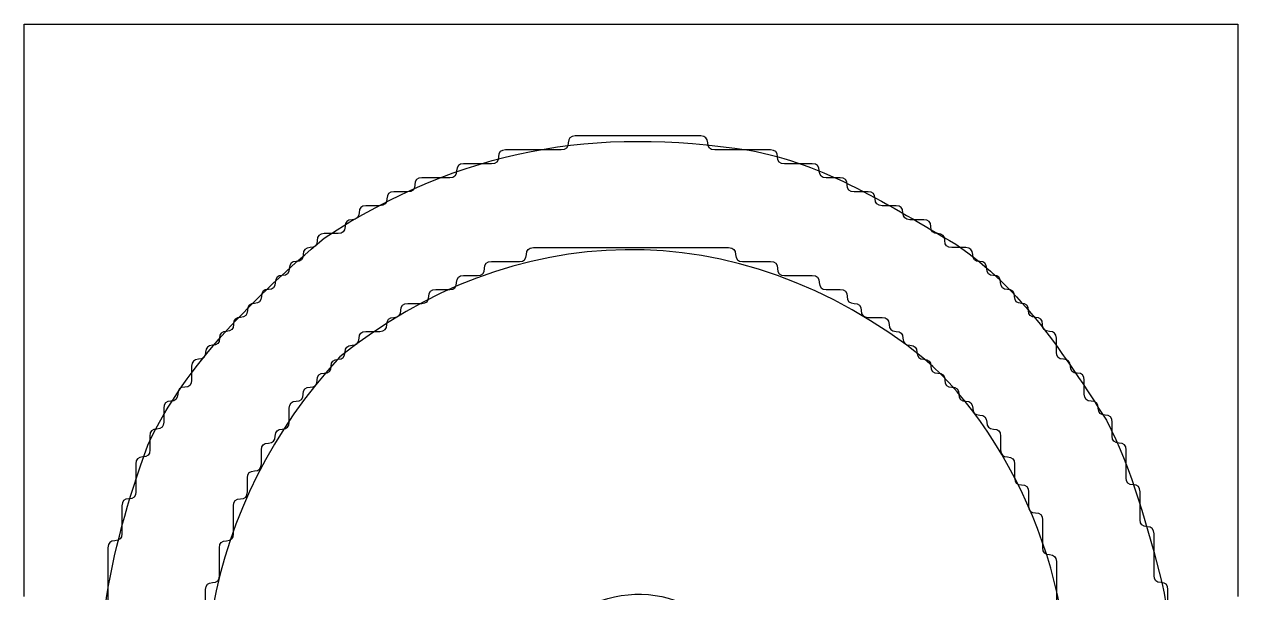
# Model space of a CAD drawing. Extents: x 191 to 437, y 271 to 614.
# Drawn here: x 190.7 to 437.3, y 499 to 614.4 of the extents above; entities that cross this region are included whole.
import ezdxf

# ---------------------------------------------------------------- set-up
doc = ezdxf.new("R2010")
doc.units = 0
doc.layers.add('Layer_1', color=7, linetype='CONTINUOUS')

msp = doc.modelspace()

# ---------------------------------------------------------------- linework, layer by layer
at = {"layer": 'Layer_1', "color": 7}
msp.add_lwpolyline([(190.704728, 498.180611), (190.704728, 499.597934), (190.704728, 501.015257), (190.704728, 502.43258), (190.704728, 503.849903), (190.704728, 505.267226), (190.704728, 506.684548), (190.704728, 508.101871), (190.704728, 509.519194), (190.704728, 510.936517), (190.704728, 512.35384), (190.704728, 513.771163), (190.704728, 515.188485), (190.704728, 516.605808), (190.704728, 518.023131), (190.704728, 519.440454), (190.704728, 520.857777), (190.704728, 522.2751), (190.704728, 523.692422), (190.704728, 525.109745), (190.704728, 526.527068), (190.704728, 527.944391), (190.704728, 529.361714), (190.704728, 530.779037), (190.704728, 532.196359), (190.704728, 533.613682), (190.704728, 535.031005), (190.704728, 536.448328), (190.704728, 537.865651), (190.704728, 539.282974), (190.704728, 540.700296), (190.704728, 542.117619), (190.704728, 543.534942), (190.704728, 544.952265), (190.704728, 546.369588), (190.704728, 547.786911), (190.704728, 549.204233), (190.704728, 550.621556), (190.704728, 552.038879), (190.704728, 553.456202), (190.704728, 554.873525), (190.704728, 556.290848), (190.704728, 557.70817), (190.704728, 559.125493), (190.704728, 560.542816), (190.704728, 561.960139), (190.704728, 563.377462), (190.704728, 564.794785), (190.704728, 566.212107), (190.704728, 567.62943), (190.704728, 569.046753), (190.704728, 570.464076), (190.704728, 571.881399), (190.704728, 573.298722), (190.704728, 574.716044), (190.704728, 576.133367), (190.704728, 577.55069), (190.704728, 578.968013), (190.704728, 580.385336), (190.704728, 581.802659), (190.704728, 583.219981), (190.704728, 584.637304), (190.704728, 586.054627), (190.704728, 587.47195), (190.704728, 588.889273), (190.704728, 590.306596), (190.704728, 591.723918), (190.704728, 593.141241), (190.704728, 594.558564), (190.704728, 595.975887), (190.704728, 597.39321), (190.704728, 598.810533), (190.704728, 600.227855), (190.704728, 601.645178), (190.704728, 603.062501), (190.704728, 604.479824), (190.704728, 605.897147), (190.704728, 607.31447), (190.704728, 608.731792), (190.704728, 610.149115), (190.704728, 611.566438), (190.704728, 612.983761), (190.704728, 614.401084), (192.12205, 614.401084), (193.539373, 614.401084), (194.956696, 614.401084), (196.374019, 614.401084), (197.791342, 614.401084), (199.208665, 614.401084), (200.625987, 614.401084), (202.04331, 614.401084), (203.460633, 614.401084), (204.877956, 614.401084), (206.295279, 614.401084), (207.712602, 614.401084), (209.129924, 614.401084), (210.547247, 614.401084), (211.96457, 614.401084), (213.381893, 614.401084), (214.799216, 614.401084), (216.216539, 614.401084), (217.633861, 614.401084), (219.051184, 614.401084), (220.468507, 614.401084), (221.88583, 614.401084), (223.303153, 614.401084), (224.720476, 614.401084), (226.137798, 614.401084), (227.555121, 614.401084), (228.972444, 614.401084), (230.389767, 614.401084), (231.80709, 614.401084), (233.224413, 614.401084), (234.641735, 614.401084), (236.059058, 614.401084), (237.476381, 614.401084), (238.893704, 614.401084), (240.311027, 614.401084), (241.72835, 614.401084), (243.145672, 614.401084), (244.562995, 614.401084), (245.980318, 614.401084), (247.397641, 614.401084), (248.814964, 614.401084), (250.232287, 614.401084), (251.649609, 614.401084), (253.066932, 614.401084), (254.484255, 614.401084), (255.901578, 614.401084), (257.318901, 614.401084), (258.736224, 614.401084), (260.153546, 614.401084), (261.570869, 614.401084), (262.988192, 614.401084), (264.405515, 614.401084), (265.822838, 614.401084), (267.240161, 614.401084), (268.657483, 614.401084), (270.074806, 614.401084), (271.492129, 614.401084), (272.909452, 614.401084), (274.326775, 614.401084), (275.744098, 614.401084), (277.16142, 614.401084), (278.578743, 614.401084), (279.996066, 614.401084), (281.413389, 614.401084), (282.830712, 614.401084), (284.248035, 614.401084), (285.665357, 614.401084), (287.08268, 614.401084), (288.500003, 614.401084), (289.917326, 614.401084), (291.334649, 614.401084), (292.751972, 614.401084), (294.169294, 614.401084), (295.586617, 614.401084), (297.00394, 614.401084), (298.421263, 614.401084), (299.838586, 614.401084), (301.255909, 614.401084), (302.673232, 614.401084), (304.090554, 614.401084), (305.507877, 614.401084), (306.9252, 614.401084), (308.342523, 614.401084), (309.759846, 614.401084), (311.177169, 614.401084), (312.594491, 614.401084), (314.011814, 614.401084), (315.429137, 614.401084), (316.84646, 614.401084), (318.263783, 614.401084), (319.681106, 614.401084), (321.098428, 614.401084), (322.515751, 614.401084), (323.933074, 614.401084), (325.350397, 614.401084), (326.76772, 614.401084), (328.185043, 614.401084), (329.602365, 614.401084), (331.019688, 614.401084), (332.437011, 614.401084), (333.854334, 614.401084), (335.271657, 614.401084), (336.68898, 614.401084), (338.106302, 614.401084), (339.523625, 614.401084), (340.940948, 614.401084), (342.358271, 614.401084), (343.775594, 614.401084), (345.192917, 614.401084), (346.610239, 614.401084), (348.027562, 614.401084), (349.444885, 614.401084), (350.862208, 614.401084), (352.279531, 614.401084), (353.696854, 614.401084), (355.114176, 614.401084), (356.531499, 614.401084), (357.948822, 614.401084), (359.366145, 614.401084), (360.783468, 614.401084), (362.200791, 614.401084), (363.618113, 614.401084), (365.035436, 614.401084), (366.452759, 614.401084), (367.870082, 614.401084), (369.287405, 614.401084), (370.704728, 614.401084), (372.12205, 614.401084), (373.539373, 614.401084), (374.956696, 614.401084), (376.374019, 614.401084), (377.791342, 614.401084), (379.208665, 614.401084), (380.625987, 614.401084), (382.04331, 614.401084), (383.460633, 614.401084), (384.877956, 614.401084), (386.295279, 614.401084), (387.712602, 614.401084), (389.129924, 614.401084), (390.547247, 614.401084), (391.96457, 614.401084), (393.381893, 614.401084), (394.799216, 614.401084), (396.216539, 614.401084), (397.633861, 614.401084), (399.051184, 614.401084), (400.468507, 614.401084), (401.88583, 614.401084), (403.303153, 614.401084), (404.720476, 614.401084), (406.137798, 614.401084), (407.555121, 614.401084), (408.972444, 614.401084), (410.389767, 614.401084), (411.80709, 614.401084), (413.224413, 614.401084), (414.641735, 614.401084), (416.059058, 614.401084), (417.476381, 614.401084), (418.893704, 614.401084), (420.311027, 614.401084), (421.72835, 614.401084), (423.145672, 614.401084), (424.562995, 614.401084), (425.980318, 614.401084), (427.397641, 614.401084), (428.814964, 614.401084), (430.232287, 614.401084), (431.649609, 614.401084), (433.066932, 614.401084), (434.484255, 614.401084), (435.901578, 614.401084), (437.318901, 614.401084), (437.318901, 612.983761), (437.318901, 611.566438), (437.318901, 610.149115), (437.318901, 608.731792), (437.318901, 607.31447), (437.318901, 605.897147), (437.318901, 604.479824), (437.318901, 603.062501), (437.318901, 601.645178), (437.318901, 600.227855), (437.318901, 598.810533), (437.318901, 597.39321), (437.318901, 595.975887), (437.318901, 594.558564), (437.318901, 593.141241), (437.318901, 591.723918), (437.318901, 590.306596), (437.318901, 588.889273), (437.318901, 587.47195), (437.318901, 586.054627), (437.318901, 584.637304), (437.318901, 583.219981), (437.318901, 581.802659), (437.318901, 580.385336), (437.318901, 578.968013), (437.318901, 577.55069), (437.318901, 576.133367), (437.318901, 574.716044), (437.318901, 573.298722), (437.318901, 571.881399), (437.318901, 570.464076), (437.318901, 569.046753), (437.318901, 567.62943), (437.318901, 566.212107), (437.318901, 564.794785), (437.318901, 563.377462), (437.318901, 561.960139), (437.318901, 560.542816), (437.318901, 559.125493), (437.318901, 557.70817), (437.318901, 556.290848), (437.318901, 554.873525), (437.318901, 553.456202), (437.318901, 552.038879), (437.318901, 550.621556), (437.318901, 549.204233), (437.318901, 547.786911), (437.318901, 546.369588), (437.318901, 544.952265), (437.318901, 543.534942), (437.318901, 542.117619), (437.318901, 540.700296), (437.318901, 539.282974), (437.318901, 537.865651), (437.318901, 536.448328), (437.318901, 535.031005), (437.318901, 533.613682), (437.318901, 532.196359), (437.318901, 530.779037), (437.318901, 529.361714), (437.318901, 527.944391), (437.318901, 526.527068), (437.318901, 525.109745), (437.318901, 523.692422), (437.318901, 522.2751), (437.318901, 520.857777), (437.318901, 519.440454), (437.318901, 518.023131), (437.318901, 516.605808), (437.318901, 515.188485), (437.318901, 513.771163), (437.318901, 512.35384), (437.318901, 510.936517), (437.318901, 509.519194), (437.318901, 508.101871), (437.318901, 506.684548), (437.318901, 505.267226), (437.318901, 503.849903), (437.318901, 502.43258), (437.318901, 501.015257), (437.318901, 499.597934), (437.318901, 498.180611)], dxfattribs=at)
msp.add_lwpolyline([(338.01031, 588.810121)], close=True, dxfattribs=at)
for points in [[(251.634379, 570.961644), (279.740021, 589.357088), (306.957708, 593.600461), (338.01031, 588.810121)], [(301.255909, 590.306596), (301.255909, 589.361714), (300.783468, 588.889273), (299.838586, 588.889273)], [(302.673232, 591.723918), (301.72835, 591.723918), (301.255909, 591.251477), (301.255909, 590.306596)], [(305.507877, 591.723918), (304.562995, 591.723918), (303.618113, 591.723918), (302.673232, 591.723918)], [(308.342523, 591.723918), (307.397641, 591.723918), (306.452759, 591.723918), (305.507877, 591.723918)], [(311.177169, 591.723918), (310.232287, 591.723918), (309.287405, 591.723918), (308.342523, 591.723918)], [(314.011814, 591.723918), (313.066932, 591.723918), (312.12205, 591.723918), (311.177169, 591.723918)], [(316.84646, 591.723918), (315.901578, 591.723918), (314.956696, 591.723918), (314.011814, 591.723918)], [(319.681106, 591.723918), (318.736224, 591.723918), (317.791342, 591.723918), (316.84646, 591.723918)], [(322.515751, 591.723918), (321.570869, 591.723918), (320.625987, 591.723918), (319.681106, 591.723918)], [(325.350397, 591.723918), (324.405515, 591.723918), (323.460633, 591.723918), (322.515751, 591.723918)], [(328.185043, 591.723918), (327.240161, 591.723918), (326.295279, 591.723918), (325.350397, 591.723918)], [(329.602365, 590.306596), (329.602365, 591.251477), (329.129924, 591.723918), (328.185043, 591.723918)], [(331.019688, 588.889273), (330.074806, 588.889273), (329.602365, 589.361714), (329.602365, 590.306596)], [(287.08268, 587.47195), (287.08268, 586.527068), (286.610239, 586.054627), (285.665357, 586.054627)], [(288.500003, 588.889273), (287.555121, 588.889273), (287.08268, 588.416832), (287.08268, 587.47195)], [(291.334649, 588.889273), (290.389767, 588.889273), (289.444885, 588.889273), (288.500003, 588.889273)], [(294.169294, 588.889273), (293.224413, 588.889273), (292.279531, 588.889273), (291.334649, 588.889273)], [(297.00394, 588.889273), (296.059058, 588.889273), (295.114176, 588.889273), (294.169294, 588.889273)], [(299.838586, 588.889273), (298.893704, 588.889273), (297.948822, 588.889273), (297.00394, 588.889273)], [(333.854334, 588.889273), (332.909452, 588.889273), (331.96457, 588.889273), (331.019688, 588.889273)], [(336.68898, 588.889273), (335.744098, 588.889273), (334.799216, 588.889273), (333.854334, 588.889273)], [(339.523625, 588.889273), (338.578743, 588.889273), (337.633861, 588.889273), (336.68898, 588.889273)], [(338.01031, 588.810121), (353.318519, 586.176204), (366.786085, 577.420469), (380.012034, 569.735609)], [(342.358271, 588.889273), (341.413389, 588.889273), (340.468507, 588.889273), (339.523625, 588.889273)], [(343.775594, 587.47195), (343.775594, 588.416832), (343.303153, 588.889273), (342.358271, 588.889273)], [(345.192917, 586.054627), (344.248035, 586.054627), (343.775594, 586.527068), (343.775594, 587.47195)], [(278.578743, 584.637304), (278.578743, 583.692422), (278.106302, 583.219981), (277.16142, 583.219981)], [(279.996066, 586.054627), (279.051184, 586.054627), (278.578743, 585.582186), (278.578743, 584.637304)], [(282.830712, 586.054627), (281.88583, 586.054627), (280.940948, 586.054627), (279.996066, 586.054627)], [(285.665357, 586.054627), (284.720476, 586.054627), (283.775594, 586.054627), (282.830712, 586.054627)], [(348.027562, 586.054627), (347.08268, 586.054627), (346.137798, 586.054627), (345.192917, 586.054627)], [(350.862208, 586.054627), (349.917326, 586.054627), (348.972444, 586.054627), (348.027562, 586.054627)], [(352.279531, 584.637304), (352.279531, 585.582186), (351.80709, 586.054627), (350.862208, 586.054627)], [(353.696854, 583.219981), (352.751972, 583.219981), (352.279531, 583.692422), (352.279531, 584.637304)], [(271.492129, 583.219981), (270.547247, 583.219981), (270.074806, 582.74754), (270.074806, 581.802659)], [(274.326775, 583.219981), (273.381893, 583.219981), (272.437011, 583.219981), (271.492129, 583.219981)], [(277.16142, 583.219981), (276.216539, 583.219981), (275.271657, 583.219981), (274.326775, 583.219981)], [(356.531499, 583.219981), (355.586617, 583.219981), (354.641735, 583.219981), (353.696854, 583.219981)], [(357.948822, 581.802659), (357.948822, 582.74754), (357.476381, 583.219981), (356.531499, 583.219981)], [(265.822838, 580.385336), (264.877956, 580.385336), (264.405515, 579.912895), (264.405515, 578.968013)], [(268.657483, 580.385336), (267.712602, 580.385336), (266.76772, 580.385336), (265.822838, 580.385336)], [(270.074806, 581.802659), (270.074806, 580.857777), (269.602365, 580.385336), (268.657483, 580.385336)], [(359.366145, 580.385336), (358.421263, 580.385336), (357.948822, 580.857777), (357.948822, 581.802659)], [(362.200791, 580.385336), (361.255909, 580.385336), (360.311027, 580.385336), (359.366145, 580.385336)], [(363.618113, 578.968013), (363.618113, 579.912895), (363.145672, 580.385336), (362.200791, 580.385336)], [(373.677106, 546.40986), (335.282355, 577.197958), (289.372317, 574.665426), (254.842968, 546.836434)], [(260.153546, 577.55069), (259.208665, 577.55069), (258.736224, 577.078249), (258.736224, 576.133367)], [(262.988192, 577.55069), (262.04331, 577.55069), (261.098428, 577.55069), (260.153546, 577.55069)], [(264.405515, 578.968013), (264.405515, 578.023131), (263.933074, 577.55069), (262.988192, 577.55069)], [(365.035436, 577.55069), (364.090554, 577.55069), (363.618113, 578.023131), (363.618113, 578.968013)], [(367.870082, 577.55069), (366.9252, 577.55069), (365.980318, 577.55069), (365.035436, 577.55069)], [(369.287405, 576.133367), (369.287405, 577.078249), (368.814964, 577.55069), (367.870082, 577.55069)], [(257.318901, 574.716044), (256.374019, 574.716044), (255.901578, 574.243603), (255.901578, 573.298722)], [(258.736224, 576.133367), (258.736224, 575.188485), (258.263783, 574.716044), (257.318901, 574.716044)], [(370.704728, 574.716044), (369.759846, 574.716044), (369.287405, 575.188485), (369.287405, 576.133367)], [(373.539373, 574.716044), (372.594491, 574.716044), (371.649609, 574.716044), (370.704728, 574.716044)], [(374.956696, 573.298722), (374.956696, 574.243603), (374.484255, 574.716044), (373.539373, 574.716044)], [(255.901578, 573.298722), (255.901578, 572.35384), (255.429137, 571.881399), (254.484255, 571.881399)], [(376.374019, 571.881399), (375.429137, 571.881399), (374.956696, 572.35384), (374.956696, 573.298722)], [(215.794933, 528.945571), (223.853213, 545.865372), (237.579934, 558.996069), (251.634379, 570.961644)], [(250.232287, 570.464076), (250.232287, 569.519194), (249.759846, 569.046753), (248.814964, 569.046753)], [(251.649609, 571.881399), (250.704728, 571.881399), (250.232287, 571.408958), (250.232287, 570.464076)], [(254.484255, 571.881399), (253.539373, 571.881399), (252.594491, 571.881399), (251.649609, 571.881399)], [(377.791342, 570.464076), (377.791342, 571.408958), (377.318901, 571.881399), (376.374019, 571.881399)], [(379.208665, 569.046753), (378.263783, 569.046753), (377.791342, 569.519194), (377.791342, 570.464076)], [(380.012034, 569.735609), (393.332165, 560.794924), (402.161873, 547.242077), (410.641699, 533.965482)], [(247.397641, 567.62943), (247.397641, 566.684548), (246.9252, 566.212107), (245.980318, 566.212107)], [(248.814964, 569.046753), (247.870082, 569.046753), (247.397641, 568.574312), (247.397641, 567.62943)], [(291.334649, 566.212107), (292.279531, 566.212107), (292.751972, 566.684548), (292.751972, 567.62943)], [(292.751972, 567.62943), (292.751972, 568.574312), (293.224413, 569.046753), (294.169294, 569.046753)], [(294.169294, 569.046753), (295.114176, 569.046753), (296.059058, 569.046753), (297.00394, 569.046753)], [(297.00394, 569.046753), (297.948822, 569.046753), (298.893704, 569.046753), (299.838586, 569.046753)], [(299.838586, 569.046753), (300.783468, 569.046753), (301.72835, 569.046753), (302.673232, 569.046753)], [(302.673232, 569.046753), (303.618113, 569.046753), (304.562995, 569.046753), (305.507877, 569.046753)], [(305.507877, 569.046753), (306.452759, 569.046753), (307.397641, 569.046753), (308.342523, 569.046753)], [(308.342523, 569.046753), (309.287405, 569.046753), (310.232287, 569.046753), (311.177169, 569.046753)], [(311.177169, 569.046753), (312.12205, 569.046753), (313.066932, 569.046753), (314.011814, 569.046753)], [(314.011814, 569.046753), (314.956696, 569.046753), (315.901578, 569.046753), (316.84646, 569.046753)], [(316.84646, 569.046753), (317.791342, 569.046753), (318.736224, 569.046753), (319.681106, 569.046753)], [(319.681106, 569.046753), (320.625987, 569.046753), (321.570869, 569.046753), (322.515751, 569.046753)], [(322.515751, 569.046753), (323.460633, 569.046753), (324.405515, 569.046753), (325.350397, 569.046753)], [(325.350397, 569.046753), (326.295279, 569.046753), (327.240161, 569.046753), (328.185043, 569.046753)], [(328.185043, 569.046753), (329.129924, 569.046753), (330.074806, 569.046753), (331.019688, 569.046753)], [(331.019688, 569.046753), (331.96457, 569.046753), (332.909452, 569.046753), (333.854334, 569.046753)], [(333.854334, 569.046753), (334.799216, 569.046753), (335.271657, 568.574312), (335.271657, 567.62943)], [(335.271657, 567.62943), (335.271657, 566.684548), (335.744098, 566.212107), (336.68898, 566.212107)], [(382.04331, 569.046753), (381.098428, 569.046753), (380.153546, 569.046753), (379.208665, 569.046753)], [(383.460633, 567.62943), (383.460633, 568.574312), (382.988192, 569.046753), (382.04331, 569.046753)], [(384.877956, 566.212107), (383.933074, 566.212107), (383.460633, 566.684548), (383.460633, 567.62943)], [(244.562995, 564.794785), (244.562995, 563.849903), (244.090554, 563.377462), (243.145672, 563.377462)], [(245.980318, 566.212107), (245.035436, 566.212107), (244.562995, 565.739666), (244.562995, 564.794785)], [(282.830712, 563.377462), (283.775594, 563.377462), (284.248035, 563.849903), (284.248035, 564.794785)], [(284.248035, 564.794785), (284.248035, 565.739666), (284.720476, 566.212107), (285.665357, 566.212107)], [(285.665357, 566.212107), (286.610239, 566.212107), (287.555121, 566.212107), (288.500003, 566.212107)], [(288.500003, 566.212107), (289.444885, 566.212107), (290.389767, 566.212107), (291.334649, 566.212107)], [(336.68898, 566.212107), (337.633861, 566.212107), (338.578743, 566.212107), (339.523625, 566.212107)], [(339.523625, 566.212107), (340.468507, 566.212107), (341.413389, 566.212107), (342.358271, 566.212107)], [(342.358271, 566.212107), (343.303153, 566.212107), (343.775594, 565.739666), (343.775594, 564.794785)], [(343.775594, 564.794785), (343.775594, 563.849903), (344.248035, 563.377462), (345.192917, 563.377462)], [(386.295279, 564.794785), (386.295279, 565.739666), (385.822838, 566.212107), (384.877956, 566.212107)], [(387.712602, 563.377462), (386.76772, 563.377462), (386.295279, 563.849903), (386.295279, 564.794785)], [(243.145672, 563.377462), (242.200791, 563.377462), (241.72835, 562.905021), (241.72835, 561.960139)], [(278.578743, 561.960139), (278.578743, 562.905021), (279.051184, 563.377462), (279.996066, 563.377462)], [(279.996066, 563.377462), (280.940948, 563.377462), (281.88583, 563.377462), (282.830712, 563.377462)], [(345.192917, 563.377462), (346.137798, 563.377462), (347.08268, 563.377462), (348.027562, 563.377462)], [(348.027562, 563.377462), (348.972444, 563.377462), (349.917326, 563.377462), (350.862208, 563.377462)], [(350.862208, 563.377462), (351.80709, 563.377462), (352.279531, 562.905021), (352.279531, 561.960139)], [(389.129924, 561.960139), (389.129924, 562.905021), (388.657483, 563.377462), (387.712602, 563.377462)], [(240.311027, 560.542816), (239.366145, 560.542816), (238.893704, 560.070375), (238.893704, 559.125493)], [(241.72835, 561.960139), (241.72835, 561.015257), (241.255909, 560.542816), (240.311027, 560.542816)], [(272.909452, 559.125493), (272.909452, 560.070375), (273.381893, 560.542816), (274.326775, 560.542816)], [(274.326775, 560.542816), (275.271657, 560.542816), (276.216539, 560.542816), (277.16142, 560.542816)], [(277.16142, 560.542816), (278.106302, 560.542816), (278.578743, 561.015257), (278.578743, 561.960139)], [(352.279531, 561.960139), (352.279531, 561.015257), (352.751972, 560.542816), (353.696854, 560.542816)], [(353.696854, 560.542816), (354.641735, 560.542816), (355.586617, 560.542816), (356.531499, 560.542816)], [(356.531499, 560.542816), (357.476381, 560.542816), (357.948822, 560.070375), (357.948822, 559.125493)], [(390.547247, 560.542816), (389.602365, 560.542816), (389.129924, 561.015257), (389.129924, 561.960139)], [(391.96457, 559.125493), (391.96457, 560.070375), (391.492129, 560.542816), (390.547247, 560.542816)], [(237.476381, 557.70817), (236.531499, 557.70817), (236.059058, 557.235729), (236.059058, 556.290848)], [(238.893704, 559.125493), (238.893704, 558.180611), (238.421263, 557.70817), (237.476381, 557.70817)], [(267.240161, 556.290848), (267.240161, 557.235729), (267.712602, 557.70817), (268.657483, 557.70817)], [(268.657483, 557.70817), (269.602365, 557.70817), (270.547247, 557.70817), (271.492129, 557.70817)], [(271.492129, 557.70817), (272.437011, 557.70817), (272.909452, 558.180611), (272.909452, 559.125493)], [(357.948822, 559.125493), (357.948822, 558.180611), (358.421263, 557.70817), (359.366145, 557.70817)], [(359.366145, 557.70817), (360.311027, 557.70817), (360.783468, 557.235729), (360.783468, 556.290848)], [(393.381893, 557.70817), (392.437011, 557.70817), (391.96457, 558.180611), (391.96457, 559.125493)], [(394.799216, 556.290848), (394.799216, 557.235729), (394.326775, 557.70817), (393.381893, 557.70817)], [(236.059058, 556.290848), (236.059058, 555.345966), (235.586617, 554.873525), (234.641735, 554.873525)], [(265.822838, 554.873525), (266.76772, 554.873525), (267.240161, 555.345966), (267.240161, 556.290848)], [(360.783468, 556.290848), (360.783468, 555.345966), (361.255909, 554.873525), (362.200791, 554.873525)], [(396.216539, 554.873525), (395.271657, 554.873525), (394.799216, 555.345966), (394.799216, 556.290848)], [(233.224413, 553.456202), (233.224413, 552.51132), (232.751972, 552.038879), (231.80709, 552.038879)], [(234.641735, 554.873525), (233.696854, 554.873525), (233.224413, 554.401084), (233.224413, 553.456202)], [(262.988192, 552.038879), (263.933074, 552.038879), (264.405515, 552.51132), (264.405515, 553.456202)], [(264.405515, 553.456202), (264.405515, 554.401084), (264.877956, 554.873525), (265.822838, 554.873525)], [(362.200791, 554.873525), (363.145672, 554.873525), (364.090554, 554.873525), (365.035436, 554.873525)], [(365.035436, 554.873525), (365.980318, 554.873525), (366.452759, 554.401084), (366.452759, 553.456202)], [(366.452759, 553.456202), (366.452759, 552.51132), (366.9252, 552.038879), (367.870082, 552.038879)], [(397.633861, 553.456202), (397.633861, 554.401084), (397.16142, 554.873525), (396.216539, 554.873525)], [(399.051184, 552.038879), (398.106302, 552.038879), (397.633861, 552.51132), (397.633861, 553.456202)], [(230.389767, 550.621556), (230.389767, 549.676674), (229.917326, 549.204233), (228.972444, 549.204233)], [(231.80709, 552.038879), (230.862208, 552.038879), (230.389767, 551.566438), (230.389767, 550.621556)], [(257.318901, 549.204233), (258.263783, 549.204233), (258.736224, 549.676674), (258.736224, 550.621556)], [(258.736224, 550.621556), (258.736224, 551.566438), (259.208665, 552.038879), (260.153546, 552.038879)], [(260.153546, 552.038879), (261.098428, 552.038879), (262.04331, 552.038879), (262.988192, 552.038879)], [(367.870082, 552.038879), (368.814964, 552.038879), (369.287405, 551.566438), (369.287405, 550.621556)], [(369.287405, 550.621556), (369.287405, 549.676674), (369.759846, 549.204233), (370.704728, 549.204233)], [(400.468507, 550.621556), (400.468507, 551.566438), (399.996066, 552.038879), (399.051184, 552.038879)], [(400.468507, 547.786911), (400.468507, 548.731792), (400.468507, 549.676674), (400.468507, 550.621556)], [(227.555121, 547.786911), (227.555121, 546.842029), (227.08268, 546.369588), (226.137798, 546.369588)], [(228.972444, 549.204233), (228.027562, 549.204233), (227.555121, 548.731792), (227.555121, 547.786911)], [(254.484255, 546.369588), (255.429137, 546.369588), (255.901578, 546.842029), (255.901578, 547.786911)], [(255.901578, 547.786911), (255.901578, 548.731792), (256.374019, 549.204233), (257.318901, 549.204233)], [(370.704728, 549.204233), (371.649609, 549.204233), (372.12205, 548.731792), (372.12205, 547.786911)], [(372.12205, 547.786911), (372.12205, 546.842029), (372.594491, 546.369588), (373.539373, 546.369588)], [(401.88583, 546.369588), (400.940948, 546.369588), (400.468507, 546.842029), (400.468507, 547.786911)], [(254.842968, 546.836434), (227.494284, 517.424108), (219.39626, 475.281833), (236.88413, 442.37285)], [(226.137798, 546.369588), (225.192917, 546.369588), (224.720476, 545.897147), (224.720476, 544.952265)], [(253.066932, 544.952265), (253.066932, 545.897147), (253.539373, 546.369588), (254.484255, 546.369588)], [(373.539373, 546.369588), (374.484255, 546.369588), (374.956696, 545.897147), (374.956696, 544.952265)], [(400.524976, 469.148913), (407.931599, 495.812724), (391.684654, 530.91987), (373.677106, 546.40986)], [(403.303153, 544.952265), (403.303153, 545.897147), (402.830712, 546.369588), (401.88583, 546.369588)], [(224.720476, 544.952265), (224.720476, 544.007383), (224.720476, 543.062501), (224.720476, 542.117619)], [(250.232287, 542.117619), (250.232287, 543.062501), (250.704728, 543.534942), (251.649609, 543.534942)], [(251.649609, 543.534942), (252.594491, 543.534942), (253.066932, 544.007383), (253.066932, 544.952265)], [(374.956696, 544.952265), (374.956696, 544.007383), (375.429137, 543.534942), (376.374019, 543.534942)], [(376.374019, 543.534942), (377.318901, 543.534942), (377.791342, 543.062501), (377.791342, 542.117619)], [(404.720476, 543.534942), (403.775594, 543.534942), (403.303153, 544.007383), (403.303153, 544.952265)], [(406.137798, 542.117619), (406.137798, 543.062501), (405.665357, 543.534942), (404.720476, 543.534942)], [(223.303153, 540.700296), (222.358271, 540.700296), (221.88583, 540.227855), (221.88583, 539.282974)], [(224.720476, 542.117619), (224.720476, 541.172737), (224.248035, 540.700296), (223.303153, 540.700296)], [(247.397641, 539.282974), (247.397641, 540.227855), (247.870082, 540.700296), (248.814964, 540.700296)], [(248.814964, 540.700296), (249.759846, 540.700296), (250.232287, 541.172737), (250.232287, 542.117619)], [(377.791342, 542.117619), (377.791342, 541.172737), (378.263783, 540.700296), (379.208665, 540.700296)], [(379.208665, 540.700296), (380.153546, 540.700296), (380.625987, 540.227855), (380.625987, 539.282974)], [(406.137798, 539.282974), (406.137798, 540.227855), (406.137798, 541.172737), (406.137798, 542.117619)], [(220.468507, 537.865651), (219.523625, 537.865651), (219.051184, 537.39321), (219.051184, 536.448328)], [(221.88583, 539.282974), (221.88583, 538.338092), (221.413389, 537.865651), (220.468507, 537.865651)], [(244.562995, 536.448328), (244.562995, 537.39321), (245.035436, 537.865651), (245.980318, 537.865651)], [(245.980318, 537.865651), (246.9252, 537.865651), (247.397641, 538.338092), (247.397641, 539.282974)], [(380.625987, 539.282974), (380.625987, 538.338092), (381.098428, 537.865651), (382.04331, 537.865651)], [(382.04331, 537.865651), (382.988192, 537.865651), (383.460633, 537.39321), (383.460633, 536.448328)], [(407.555121, 537.865651), (406.610239, 537.865651), (406.137798, 538.338092), (406.137798, 539.282974)], [(408.972444, 536.448328), (408.972444, 537.39321), (408.500003, 537.865651), (407.555121, 537.865651)], [(219.051184, 536.448328), (219.051184, 535.503446), (219.051184, 534.558564), (219.051184, 533.613682)], [(244.562995, 533.613682), (244.562995, 534.558564), (244.562995, 535.503446), (244.562995, 536.448328)], [(383.460633, 536.448328), (383.460633, 535.503446), (383.933074, 535.031005), (384.877956, 535.031005)], [(410.389767, 535.031005), (409.444885, 535.031005), (408.972444, 535.503446), (408.972444, 536.448328)], [(219.051184, 533.613682), (219.051184, 532.6688), (218.578743, 532.196359), (217.633861, 532.196359)], [(243.145672, 532.196359), (244.090554, 532.196359), (244.562995, 532.6688), (244.562995, 533.613682)], [(384.877956, 535.031005), (385.822838, 535.031005), (386.295279, 534.558564), (386.295279, 533.613682)], [(386.295279, 533.613682), (386.295279, 532.6688), (386.76772, 532.196359), (387.712602, 532.196359)], [(411.80709, 533.613682), (411.80709, 534.558564), (411.334649, 535.031005), (410.389767, 535.031005)], [(410.641699, 533.965482), (415.989023, 523.730937), (418.988407, 512.045901), (421.912213, 501.058264)], [(411.80709, 530.779037), (411.80709, 531.723918), (411.80709, 532.6688), (411.80709, 533.613682)], [(217.633861, 532.196359), (216.68898, 532.196359), (216.216539, 531.723918), (216.216539, 530.779037)], [(216.216539, 530.779037), (216.216539, 529.834155), (216.216539, 528.889273), (216.216539, 527.944391)], [(240.311027, 529.361714), (241.255909, 529.361714), (241.72835, 529.834155), (241.72835, 530.779037)], [(241.72835, 530.779037), (241.72835, 531.723918), (242.200791, 532.196359), (243.145672, 532.196359)], [(387.712602, 532.196359), (388.657483, 532.196359), (389.129924, 531.723918), (389.129924, 530.779037)], [(389.129924, 530.779037), (389.129924, 529.834155), (389.129924, 528.889273), (389.129924, 527.944391)], [(413.224413, 529.361714), (412.279531, 529.361714), (411.80709, 529.834155), (411.80709, 530.779037)], [(207.65512, 461.964855), (203.684613, 486.952841), (207.737392, 506.354258), (215.794933, 528.945571)], [(216.216539, 527.944391), (216.216539, 526.999509), (215.744098, 526.527068), (214.799216, 526.527068)], [(238.893704, 527.944391), (238.893704, 528.889273), (239.366145, 529.361714), (240.311027, 529.361714)], [(238.893704, 525.109745), (238.893704, 526.054627), (238.893704, 526.999509), (238.893704, 527.944391)], [(389.129924, 527.944391), (389.129924, 526.999509), (389.602365, 526.527068), (390.547247, 526.527068)], [(414.641735, 527.944391), (414.641735, 528.889273), (414.169294, 529.361714), (413.224413, 529.361714)], [(414.641735, 525.109745), (414.641735, 526.054627), (414.641735, 526.999509), (414.641735, 527.944391)], [(214.799216, 526.527068), (213.854334, 526.527068), (213.381893, 526.054627), (213.381893, 525.109745)], [(390.547247, 526.527068), (391.492129, 526.527068), (391.96457, 526.054627), (391.96457, 525.109745)], [(213.381893, 525.109745), (213.381893, 524.164863), (213.381893, 523.219981), (213.381893, 522.2751)], [(236.059058, 522.2751), (236.059058, 523.219981), (236.531499, 523.692422), (237.476381, 523.692422)], [(237.476381, 523.692422), (238.421263, 523.692422), (238.893704, 524.164863), (238.893704, 525.109745)], [(391.96457, 525.109745), (391.96457, 524.164863), (391.96457, 523.219981), (391.96457, 522.2751)], [(414.641735, 522.2751), (414.641735, 523.219981), (414.641735, 524.164863), (414.641735, 525.109745)], [(213.381893, 522.2751), (213.381893, 521.330218), (213.381893, 520.385336), (213.381893, 519.440454)], [(236.059058, 519.440454), (236.059058, 520.385336), (236.059058, 521.330218), (236.059058, 522.2751)], [(391.96457, 522.2751), (391.96457, 521.330218), (392.437011, 520.857777), (393.381893, 520.857777)], [(393.381893, 520.857777), (394.326775, 520.857777), (394.799216, 520.385336), (394.799216, 519.440454)], [(416.059058, 520.857777), (415.114176, 520.857777), (414.641735, 521.330218), (414.641735, 522.2751)], [(417.476381, 519.440454), (417.476381, 520.385336), (417.00394, 520.857777), (416.059058, 520.857777)], [(211.96457, 518.023131), (211.019688, 518.023131), (210.547247, 517.55069), (210.547247, 516.605808)], [(213.381893, 519.440454), (213.381893, 518.495572), (212.909452, 518.023131), (211.96457, 518.023131)], [(233.224413, 516.605808), (233.224413, 517.55069), (233.696854, 518.023131), (234.641735, 518.023131)], [(234.641735, 518.023131), (235.586617, 518.023131), (236.059058, 518.495572), (236.059058, 519.440454)], [(394.799216, 519.440454), (394.799216, 518.495572), (394.799216, 517.55069), (394.799216, 516.605808)], [(417.476381, 516.605808), (417.476381, 517.55069), (417.476381, 518.495572), (417.476381, 519.440454)], [(210.547247, 516.605808), (210.547247, 515.660926), (210.547247, 514.716044), (210.547247, 513.771163)], [(233.224413, 513.771163), (233.224413, 514.716044), (233.224413, 515.660926), (233.224413, 516.605808)], [(394.799216, 516.605808), (394.799216, 515.660926), (395.271657, 515.188485), (396.216539, 515.188485)], [(417.476381, 513.771163), (417.476381, 514.716044), (417.476381, 515.660926), (417.476381, 516.605808)], [(210.547247, 513.771163), (210.547247, 512.826281), (210.547247, 511.881399), (210.547247, 510.936517)], [(233.224413, 510.936517), (233.224413, 511.881399), (233.224413, 512.826281), (233.224413, 513.771163)], [(396.216539, 515.188485), (397.16142, 515.188485), (397.633861, 514.716044), (397.633861, 513.771163)], [(397.633861, 513.771163), (397.633861, 512.826281), (397.633861, 511.881399), (397.633861, 510.936517)], [(418.893704, 512.35384), (417.948822, 512.35384), (417.476381, 512.826281), (417.476381, 513.771163)], [(210.547247, 510.936517), (210.547247, 509.991635), (210.074806, 509.519194), (209.129924, 509.519194)], [(231.80709, 509.519194), (232.751972, 509.519194), (233.224413, 509.991635), (233.224413, 510.936517)], [(397.633861, 510.936517), (397.633861, 509.991635), (397.633861, 509.046753), (397.633861, 508.101871)], [(420.311027, 510.936517), (420.311027, 511.881399), (419.838586, 512.35384), (418.893704, 512.35384)], [(420.311027, 508.101871), (420.311027, 509.046753), (420.311027, 509.991635), (420.311027, 510.936517)], [(209.129924, 509.519194), (208.185043, 509.519194), (207.712602, 509.046753), (207.712602, 508.101871)], [(207.712602, 508.101871), (207.712602, 507.156989), (207.712602, 506.212107), (207.712602, 505.267226)], [(230.389767, 508.101871), (230.389767, 509.046753), (230.862208, 509.519194), (231.80709, 509.519194)], [(230.389767, 505.267226), (230.389767, 506.212107), (230.389767, 507.156989), (230.389767, 508.101871)], [(397.633861, 508.101871), (397.633861, 507.156989), (398.106302, 506.684548), (399.051184, 506.684548)], [(420.311027, 505.267226), (420.311027, 506.212107), (420.311027, 507.156989), (420.311027, 508.101871)], [(399.051184, 506.684548), (399.996066, 506.684548), (400.468507, 506.212107), (400.468507, 505.267226)], [(207.712602, 505.267226), (207.712602, 504.322344), (207.712602, 503.377462), (207.712602, 502.43258)], [(230.389767, 502.43258), (230.389767, 503.377462), (230.389767, 504.322344), (230.389767, 505.267226)], [(292.751972, 485.424706), (299.985593, 498.401016), (320.523554, 504.195222), (330.888107, 491.769332)], [(400.468507, 505.267226), (400.468507, 504.322344), (400.468507, 503.377462), (400.468507, 502.43258)], [(420.311027, 502.43258), (420.311027, 503.377462), (420.311027, 504.322344), (420.311027, 505.267226)], [(207.712602, 502.43258), (207.712602, 501.487698), (207.712602, 500.542816), (207.712602, 499.597934)], [(227.555121, 499.597934), (227.555121, 500.542816), (228.027562, 501.015257), (228.972444, 501.015257)], [(228.972444, 501.015257), (229.917326, 501.015257), (230.389767, 501.487698), (230.389767, 502.43258)], [(400.468507, 502.43258), (400.468507, 501.487698), (400.468507, 500.542816), (400.468507, 499.597934)], [(421.72835, 501.015257), (420.783468, 501.015257), (420.311027, 501.487698), (420.311027, 502.43258)], [(423.145672, 499.597934), (423.145672, 500.542816), (422.673232, 501.015257), (421.72835, 501.015257)], [(421.912213, 501.058264), (424.50952, 489.449256), (423.116532, 477.186486), (422.036286, 465.448635)], [(207.712602, 499.597934), (207.712602, 498.653052), (207.712602, 497.70817), (207.712602, 496.763289)], [(227.555121, 496.763289), (227.555121, 497.70817), (227.555121, 498.653052), (227.555121, 499.597934)], [(400.468507, 499.597934), (400.468507, 498.653052), (400.468507, 497.70817), (400.468507, 496.763289)], [(423.145672, 496.763289), (423.145672, 497.70817), (423.145672, 498.653052), (423.145672, 499.597934)]]:
    msp.add_open_spline(points, degree=3, dxfattribs=at)

doc.saveas('drawing.dxf')
